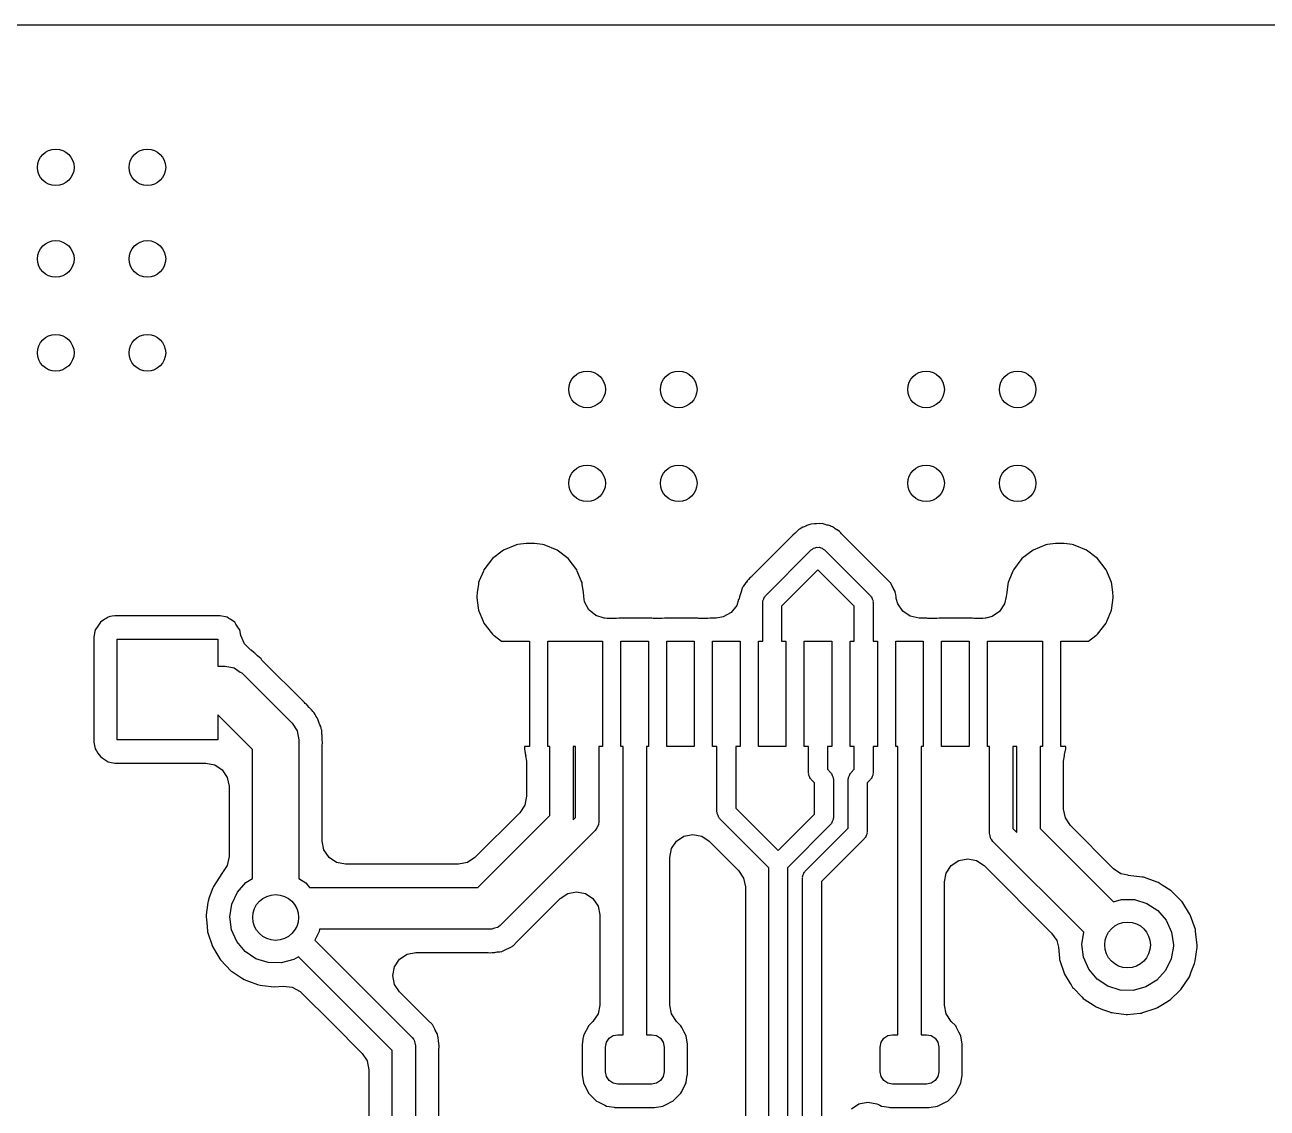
# Model space of a CAD drawing. Extents: x 0.99 to 4.24, y -7.27 to -4.02.
# Drawn here: x 1.668 to 2.202, y -4.61 to -4.144 of the extents above; entities that cross this region are included whole.
import ezdxf

# ---------------------------------------------------------------- set-up
doc = ezdxf.new("R2010")
doc.units = 0
doc.header["$MEASUREMENT"] = 0
doc.layers.add('BLACK', color=7, linetype='CONTINUOUS')

msp = doc.modelspace()

# ---------------------------------------------------------------- linework, layer by layer
at = {"layer": 'BLACK', "linetype": 'CONTINUOUS'}
for p, q in [((1.37992, -4.14388), (2.34501, -4.14388)), ((1.99945, -4.36176), (1.99882, -4.36234)), ((2.0003, -4.36091), (1.99945, -4.36176)), ((2.00046, -4.36078), (2.0003, -4.36091)), ((2.00097, -4.36053), (2.00046, -4.36078)), ((2.0014, -4.36017), (2.00097, -4.36053)), ((2.0022, -4.35986), (2.0014, -4.36017)), ((2.00232, -4.35981), (2.0022, -4.35986)), ((2.0027, -4.35966), (2.00232, -4.35981)), ((2.00342, -4.35935), (2.0027, -4.35966)), ((2.00394, -4.3591), (2.00342, -4.35935)), ((2.00468, -4.35875), (2.00394, -4.3591)), ((2.00394, -4.3591), (2.00394, -4.3591)), ((2.00524, -4.35868), (2.00468, -4.35875)), ((2.00577, -4.35848), (2.00524, -4.35868)), ((2.00717, -4.35842), (2.00577, -4.35848)), ((2.00794, -4.35836), (2.00717, -4.35842)), ((2.00798, -4.35836), (2.00794, -4.35836)), ((2.00933, -4.3582), (2.00798, -4.35836)), ((2.00989, -4.35832), (2.00933, -4.3582)), ((2.01045, -4.35829), (2.00989, -4.35832)), ((2.01179, -4.35869), (2.01045, -4.35829)), ((2.01255, -4.35889), (2.01179, -4.35869)), ((2.01311, -4.35901), (2.01255, -4.35889)), ((2.01391, -4.35918), (2.01311, -4.35901)), ((2.01311, -4.35901), (2.01311, -4.35901)), ((2.0144, -4.35947), (2.01391, -4.35918)), ((2.01494, -4.35964), (2.0144, -4.35947)), ((2.01561, -4.36011), (2.01494, -4.35964)), ((2.01608, -4.36045), (2.01561, -4.36011)), ((2.01673, -4.36088), (2.01608, -4.36045)), ((2.01693, -4.361), (2.01673, -4.36088)), ((2.01793, -4.3616), (2.01693, -4.361)), ((2.01846, -4.36223), (2.01793, -4.3616)), ((1.87908, -4.36735), (1.87353, -4.36965)), ((1.87973, -4.36726), (1.87908, -4.36735)), ((1.88322, -4.3668), (1.87973, -4.36726)), ((1.87973, -4.36726), (1.87973, -4.36726)), ((1.88354, -4.36676), (1.88322, -4.3668)), ((1.88322, -4.3668), (1.88322, -4.3668)), ((1.88653, -4.36676), (1.88354, -4.36676)), ((1.88686, -4.3668), (1.88653, -4.36676)), ((1.89035, -4.36726), (1.88686, -4.3668)), ((1.88686, -4.3668), (1.88686, -4.3668)), ((1.891, -4.36735), (1.89035, -4.36726)), ((1.89035, -4.36726), (1.89035, -4.36726)), ((1.89655, -4.36965), (1.891, -4.36735)), ((1.99749, -4.36372), (1.98032, -4.38089)), ((1.99766, -4.36343), (1.9974, -4.36363)), ((1.9974, -4.36363), (1.99749, -4.36372)), ((1.99781, -4.36318), (1.99766, -4.36343)), ((1.99882, -4.36234), (1.99781, -4.36318)), ((2.01877, -4.36261), (2.01846, -4.36223)), ((2.01846, -4.36223), (2.01846, -4.36223)), ((2.01936, -4.36324), (2.01877, -4.36261)), ((2.03795, -4.38183), (2.01936, -4.36324)), ((2.10664, -4.36735), (2.10109, -4.36965)), ((2.10729, -4.36726), (2.10664, -4.36735)), ((2.11078, -4.3668), (2.10729, -4.36726)), ((2.10729, -4.36726), (2.10729, -4.36726)), ((2.1111, -4.36676), (2.11078, -4.3668)), ((2.11078, -4.3668), (2.11078, -4.3668)), ((2.11409, -4.36676), (2.1111, -4.36676)), ((2.11442, -4.3668), (2.11409, -4.36676)), ((2.11791, -4.36726), (2.11442, -4.3668)), ((2.11442, -4.3668), (2.11442, -4.3668)), ((2.11855, -4.36735), (2.11791, -4.36726)), ((2.11791, -4.36726), (2.11791, -4.36726)), ((2.1241, -4.36965), (2.11855, -4.36735)), ((1.87353, -4.36965), (1.86877, -4.3733)), ((1.90131, -4.3733), (1.89655, -4.36965)), ((1.98611, -4.38927), (2.00579, -4.36958)), ((2.00579, -4.36958), (2.00637, -4.36929)), ((2.00637, -4.36929), (2.00682, -4.36884)), ((2.00682, -4.36884), (2.00745, -4.36874)), ((2.00745, -4.36874), (2.00803, -4.36844)), ((2.00803, -4.36844), (2.00866, -4.36855)), ((2.00866, -4.36855), (2.0093, -4.36844)), ((2.0093, -4.36844), (2.00987, -4.36874)), ((2.00987, -4.36874), (2.0105, -4.36884)), ((2.0105, -4.36884), (2.01096, -4.36929)), ((2.01096, -4.36929), (2.01153, -4.36958)), ((2.01153, -4.36958), (2.03121, -4.38927)), ((2.10109, -4.36965), (2.09633, -4.3733)), ((2.12887, -4.3733), (2.1241, -4.36965)), ((1.86877, -4.3733), (1.86511, -4.37807)), ((1.90497, -4.37807), (1.90131, -4.3733)), ((2.09633, -4.3733), (2.09267, -4.37807)), ((2.13253, -4.37807), (2.12887, -4.3733)), ((1.86313, -4.38285), (1.86281, -4.38362)), ((1.86486, -4.37867), (1.86313, -4.38285)), ((1.86511, -4.37807), (1.86486, -4.37867)), ((1.90522, -4.37867), (1.90497, -4.37807)), ((1.90695, -4.38285), (1.90522, -4.37867)), ((1.90727, -4.38362), (1.90695, -4.38285)), ((1.9782, -4.38301), (1.97791, -4.38342)), ((1.97827, -4.38293), (1.9782, -4.38301)), ((1.97838, -4.38274), (1.97827, -4.38293)), ((1.97843, -4.38278), (1.97838, -4.38274)), ((1.97872, -4.38241), (1.97843, -4.38278)), ((1.97886, -4.38223), (1.97872, -4.38241)), ((1.97937, -4.38158), (1.97886, -4.38223)), ((1.98005, -4.38114), (1.97937, -4.38158)), ((1.98032, -4.38089), (1.98005, -4.38114)), ((2.00866, -4.37818), (1.99303, -4.39381)), ((2.02429, -4.39381), (2.00866, -4.37818)), ((2.03823, -4.3821), (2.03795, -4.38183)), ((2.03962, -4.38339), (2.03823, -4.3821)), ((2.09069, -4.38285), (2.09037, -4.38362)), ((2.09242, -4.37867), (2.09069, -4.38285)), ((2.09267, -4.37807), (2.09242, -4.37867)), ((2.13278, -4.37867), (2.13253, -4.37807)), ((2.13451, -4.38285), (2.13278, -4.37867)), ((2.13483, -4.38362), (2.13451, -4.38285)), ((1.86224, -4.38794), (1.86203, -4.38958)), ((1.86273, -4.38427), (1.86224, -4.38794)), ((1.86281, -4.38362), (1.86273, -4.38427)), ((1.86273, -4.38427), (1.86273, -4.38427)), ((1.90735, -4.38427), (1.90727, -4.38362)), ((1.90784, -4.38794), (1.90735, -4.38427)), ((1.90735, -4.38427), (1.90735, -4.38427)), ((1.90801, -4.38925), (1.90784, -4.38794)), ((1.97551, -4.38801), (1.97492, -4.38968)), ((1.97565, -4.38756), (1.97551, -4.38801)), ((1.97593, -4.38663), (1.97565, -4.38756)), ((1.97616, -4.38586), (1.97593, -4.38663)), ((1.97593, -4.38663), (1.97593, -4.38663)), ((1.97636, -4.38558), (1.97616, -4.38586)), ((1.97647, -4.38526), (1.97636, -4.38558)), ((1.97682, -4.38482), (1.97647, -4.38526)), ((1.97757, -4.38387), (1.97682, -4.38482)), ((1.97682, -4.38482), (1.97682, -4.38482)), ((1.97785, -4.38349), (1.97757, -4.38387)), ((1.97791, -4.38342), (1.97785, -4.38349)), ((2.03976, -4.38364), (2.03962, -4.38339)), ((2.03989, -4.38377), (2.03976, -4.38364)), ((2.04002, -4.38393), (2.03989, -4.38377)), ((2.04062, -4.38518), (2.04002, -4.38393)), ((2.04079, -4.38553), (2.04062, -4.38518)), ((2.041, -4.38595), (2.04079, -4.38553)), ((2.04185, -4.38751), (2.041, -4.38595)), ((2.0419, -4.38785), (2.04185, -4.38751)), ((2.04205, -4.38815), (2.0419, -4.38785)), ((2.04212, -4.38872), (2.04205, -4.38815)), ((2.0898, -4.38794), (2.08959, -4.38958)), ((2.09029, -4.38427), (2.0898, -4.38794)), ((2.09037, -4.38362), (2.09029, -4.38427)), ((2.09029, -4.38427), (2.09029, -4.38427)), ((2.13491, -4.38427), (2.13483, -4.38362)), ((2.13539, -4.38794), (2.13491, -4.38427)), ((2.13491, -4.38427), (2.13491, -4.38427)), ((2.13561, -4.38958), (2.13539, -4.38794)), ((1.86203, -4.38958), (1.86211, -4.39022)), ((1.86211, -4.39022), (1.86266, -4.39441)), ((1.90801, -4.38926), (1.90801, -4.38925)), ((1.90805, -4.38958), (1.90801, -4.38926)), ((1.90806, -4.38958), (1.90805, -4.38958)), ((1.90839, -4.39186), (1.90806, -4.38958)), ((1.91023, -4.39528), (1.90839, -4.39186)), ((1.97383, -4.39348), (1.9714, -4.39651)), ((1.97458, -4.39089), (1.97383, -4.39348)), ((1.97473, -4.39092), (1.97458, -4.39089)), ((1.97483, -4.39049), (1.97473, -4.39092)), ((1.9749, -4.39007), (1.97482, -4.39035)), ((1.97482, -4.39035), (1.97483, -4.39049)), ((1.97492, -4.38968), (1.9749, -4.38989)), ((1.9749, -4.38989), (1.9749, -4.39007)), ((1.98492, -4.39213), (1.98502, -4.39182)), ((1.98492, -4.40887), (1.98492, -4.39213)), ((1.98497, -4.3915), (1.9854, -4.39065)), ((1.98502, -4.39182), (1.98497, -4.3915)), ((1.9854, -4.39065), (1.9857, -4.38975)), ((1.9857, -4.38975), (1.98596, -4.38956)), ((1.98596, -4.38956), (1.98611, -4.38927)), ((1.99303, -4.39381), (1.99303, -4.40887)), ((2.02429, -4.40887), (2.02429, -4.39381)), ((2.03121, -4.38927), (2.03136, -4.38956)), ((2.03136, -4.38956), (2.03163, -4.38975)), ((2.03163, -4.38975), (2.03192, -4.39065)), ((2.03192, -4.39065), (2.03235, -4.3915)), ((2.03235, -4.3915), (2.0323, -4.39182)), ((2.0323, -4.39182), (2.0324, -4.39213)), ((2.0324, -4.39213), (2.0324, -4.40887)), ((2.04226, -4.38992), (2.04212, -4.38872)), ((2.04212, -4.38872), (2.04212, -4.38872)), ((2.04232, -4.39038), (2.04226, -4.38992)), ((2.04235, -4.39052), (2.04232, -4.39038)), ((2.04297, -4.3927), (2.04235, -4.39052)), ((2.04513, -4.39593), (2.04297, -4.3927)), ((2.08891, -4.39278), (2.08675, -4.39601)), ((2.08955, -4.38957), (2.08891, -4.39278)), ((2.08959, -4.38958), (2.08955, -4.38957)), ((2.13497, -4.39441), (2.13553, -4.39022)), ((2.13553, -4.39022), (2.13561, -4.38958)), ((1.70217, -4.39938), (1.70026, -4.40066)), ((1.70276, -4.39899), (1.70217, -4.39938)), ((1.70357, -4.39844), (1.70276, -4.39899)), ((1.70276, -4.39899), (1.70276, -4.39899)), ((1.70453, -4.39825), (1.70357, -4.39844)), ((1.70541, -4.39808), (1.70453, -4.39825)), ((1.70453, -4.39825), (1.70453, -4.39825)), ((1.70649, -4.39786), (1.70541, -4.39808)), ((1.72914, -4.39786), (1.70649, -4.39786)), ((1.75177, -4.39786), (1.72914, -4.39786)), ((1.7547, -4.39844), (1.75177, -4.39786)), ((1.75551, -4.39899), (1.7547, -4.39844)), ((1.75609, -4.39938), (1.75551, -4.39899)), ((1.75551, -4.39899), (1.75551, -4.39899)), ((1.75801, -4.40066), (1.75609, -4.39938)), ((1.86266, -4.39441), (1.86281, -4.39553)), ((1.86281, -4.39553), (1.86306, -4.39614)), ((1.86306, -4.39614), (1.86306, -4.39614)), ((1.86306, -4.39614), (1.8646, -4.39986)), ((1.91323, -4.39775), (1.91023, -4.39528)), ((1.91685, -4.39885), (1.91323, -4.39775)), ((1.91713, -4.39885), (1.91685, -4.39885)), ((1.91814, -4.39905), (1.91713, -4.39885)), ((1.92202, -4.39905), (1.91814, -4.39905)), ((1.92303, -4.39885), (1.92202, -4.39905)), ((1.92992, -4.39885), (1.92303, -4.39885)), ((1.93681, -4.39885), (1.92992, -4.39885)), ((1.93729, -4.39894), (1.93681, -4.39885)), ((1.93782, -4.39905), (1.93729, -4.39894)), ((1.93729, -4.39894), (1.93729, -4.39894)), ((1.94171, -4.39905), (1.93782, -4.39905)), ((1.94271, -4.39885), (1.94171, -4.39905)), ((1.94961, -4.39885), (1.94271, -4.39885)), ((1.9565, -4.39885), (1.94961, -4.39885)), ((1.95698, -4.39894), (1.9565, -4.39885)), ((1.95751, -4.39905), (1.95698, -4.39894)), ((1.95698, -4.39894), (1.95698, -4.39894)), ((1.96139, -4.39905), (1.95751, -4.39905)), ((1.9624, -4.39885), (1.96139, -4.39905)), ((1.96499, -4.39885), (1.9624, -4.39885)), ((1.968, -4.39838), (1.96499, -4.39885)), ((1.9714, -4.39651), (1.968, -4.39838)), ((2.04836, -4.39809), (2.04513, -4.39593)), ((2.05217, -4.39885), (2.04836, -4.39809)), ((2.05492, -4.39885), (2.05217, -4.39885)), ((2.0554, -4.39894), (2.05492, -4.39885)), ((2.05593, -4.39905), (2.0554, -4.39894)), ((2.0554, -4.39894), (2.0554, -4.39894)), ((2.05982, -4.39905), (2.05593, -4.39905)), ((2.06082, -4.39885), (2.05982, -4.39905)), ((2.06772, -4.39885), (2.06082, -4.39885)), ((2.07461, -4.39885), (2.06772, -4.39885)), ((2.07509, -4.39894), (2.07461, -4.39885)), ((2.07562, -4.39905), (2.07509, -4.39894)), ((2.07509, -4.39894), (2.07509, -4.39894)), ((2.0795, -4.39905), (2.07562, -4.39905)), ((2.08051, -4.39885), (2.0795, -4.39905)), ((2.08081, -4.39885), (2.08051, -4.39885)), ((2.08352, -4.39817), (2.08081, -4.39885)), ((2.08675, -4.39601), (2.08352, -4.39817)), ((2.13303, -4.39986), (2.13458, -4.39614)), ((2.13458, -4.39614), (2.13483, -4.39553)), ((2.13458, -4.39614), (2.13458, -4.39614)), ((2.13483, -4.39553), (2.13497, -4.39441)), ((1.69804, -4.40397), (1.69746, -4.4069)), ((1.69859, -4.40316), (1.69804, -4.40397)), ((1.69971, -4.40147), (1.69859, -4.40316)), ((1.69859, -4.40316), (1.69859, -4.40316)), ((1.70026, -4.40066), (1.69971, -4.40147)), ((1.75856, -4.40147), (1.75801, -4.40066)), ((1.75968, -4.40316), (1.75856, -4.40147)), ((1.76023, -4.40397), (1.75968, -4.40316)), ((1.75968, -4.40316), (1.75968, -4.40316)), ((1.7607, -4.40634), (1.76023, -4.40397)), ((1.8646, -4.39986), (1.86511, -4.40108)), ((1.86511, -4.40108), (1.86877, -4.40585)), ((2.12887, -4.40585), (2.13253, -4.40108)), ((2.13253, -4.40108), (2.13303, -4.39986)), ((1.69746, -4.4069), (1.69746, -4.45218)), ((1.70748, -4.45119), (1.70748, -4.40788)), ((1.70748, -4.40788), (1.75079, -4.40788)), ((1.75079, -4.40788), (1.75079, -4.41954)), ((1.76223, -4.41), (1.7607, -4.40634)), ((1.76478, -4.41251), (1.76223, -4.41)), ((1.86877, -4.40585), (1.86929, -4.40625)), ((1.86929, -4.40625), (1.86949, -4.4064)), ((1.86949, -4.4064), (1.8727, -4.40887)), ((1.8727, -4.40887), (1.88465, -4.40887)), ((1.88465, -4.40887), (1.88465, -4.45414)), ((1.89252, -4.45414), (1.89252, -4.40887)), ((1.89252, -4.40887), (1.91614, -4.40887)), ((1.91614, -4.40887), (1.91614, -4.45414)), ((1.92402, -4.45414), (1.92402, -4.40887)), ((1.92402, -4.40887), (1.93583, -4.40887)), ((1.93583, -4.40887), (1.93583, -4.45414)), ((1.9437, -4.45414), (1.9437, -4.40887)), ((1.9437, -4.40887), (1.95551, -4.40887)), ((1.95551, -4.40887), (1.95551, -4.45414)), ((1.96339, -4.45414), (1.96339, -4.40887)), ((1.96339, -4.40887), (1.9752, -4.40887)), ((1.9752, -4.40887), (1.9752, -4.45414)), ((1.98307, -4.45414), (1.98307, -4.40887)), ((1.98307, -4.40887), (1.98492, -4.40887)), ((1.99303, -4.40887), (1.99488, -4.40887)), ((1.99488, -4.40887), (1.99488, -4.45414)), ((2.00276, -4.45414), (2.00276, -4.40887)), ((2.00276, -4.40887), (2.01457, -4.40887)), ((2.01457, -4.40887), (2.01457, -4.45414)), ((2.02244, -4.45414), (2.02244, -4.40887)), ((2.02244, -4.40887), (2.02429, -4.40887)), ((2.0324, -4.40887), (2.03425, -4.40887)), ((2.03425, -4.40887), (2.03425, -4.45414)), ((2.04213, -4.45414), (2.04213, -4.40887)), ((2.04213, -4.40887), (2.05394, -4.40887)), ((2.05394, -4.40887), (2.05394, -4.45414)), ((2.06181, -4.45414), (2.06181, -4.40887)), ((2.06181, -4.40887), (2.07362, -4.40887)), ((2.07362, -4.40887), (2.07362, -4.45414)), ((2.0815, -4.45414), (2.0815, -4.40887)), ((2.0815, -4.40887), (2.10512, -4.40887)), ((2.10512, -4.40887), (2.10512, -4.45414)), ((2.11299, -4.45414), (2.11299, -4.40887)), ((2.11299, -4.40887), (2.12494, -4.40887)), ((2.12494, -4.40887), (2.12815, -4.4064)), ((2.12815, -4.4064), (2.12835, -4.40625)), ((2.12835, -4.40625), (2.12887, -4.40585)), ((1.76504, -4.41263), (1.76478, -4.41251)), ((1.76629, -4.41373), (1.76504, -4.41263)), ((1.76665, -4.41403), (1.76629, -4.41373)), ((1.76679, -4.41415), (1.76665, -4.41403)), ((1.76708, -4.41436), (1.76679, -4.41415)), ((1.76742, -4.41471), (1.76708, -4.41436)), ((1.76787, -4.41513), (1.76742, -4.41471)), ((1.76934, -4.41643), (1.76787, -4.41513)), ((1.75079, -4.41954), (1.75394, -4.41954)), ((1.75394, -4.41954), (1.75776, -4.4203)), ((1.75776, -4.4203), (1.7604, -4.42206)), ((1.76965, -4.41692), (1.76934, -4.41643)), ((1.76987, -4.41716), (1.76965, -4.41692)), ((1.78793, -4.43522), (1.76987, -4.41716)), ((1.7604, -4.42206), (1.76101, -4.42247)), ((1.76101, -4.42247), (1.78266, -4.44412)), ((1.78832, -4.43558), (1.78793, -4.43522)), ((1.78889, -4.43595), (1.78832, -4.43558)), ((1.78935, -4.43649), (1.78889, -4.43595)), ((1.79005, -4.43729), (1.78935, -4.43649)), ((1.76559, -4.45533), (1.75079, -4.44053)), ((1.75079, -4.44053), (1.75079, -4.45119)), ((1.79055, -4.43784), (1.79005, -4.43729)), ((1.79085, -4.43814), (1.79055, -4.43784)), ((1.79108, -4.43845), (1.79085, -4.43814)), ((1.79111, -4.43849), (1.79108, -4.43845)), ((1.79154, -4.43903), (1.79111, -4.43849)), ((1.79209, -4.43966), (1.79154, -4.43903)), ((1.79263, -4.44029), (1.79209, -4.43966)), ((1.79292, -4.44094), (1.79263, -4.44029)), ((1.79294, -4.44097), (1.79292, -4.44094)), ((1.79298, -4.44103), (1.79294, -4.44097)), ((1.79301, -4.44109), (1.79298, -4.44103)), ((1.79303, -4.44112), (1.79301, -4.44109)), ((1.79345, -4.44169), (1.79303, -4.44112)), ((1.79369, -4.44236), (1.79345, -4.44169)), ((1.78266, -4.44412), (1.78483, -4.44736)), ((1.78483, -4.44736), (1.78559, -4.45119)), ((1.79401, -4.44326), (1.79369, -4.44236)), ((1.79431, -4.444), (1.79401, -4.44326)), ((1.79465, -4.44473), (1.79431, -4.444)), ((1.795, -4.44551), (1.79465, -4.44473)), ((1.7951, -4.44622), (1.795, -4.44551)), ((1.79511, -4.44625), (1.7951, -4.44622)), ((1.79514, -4.44632), (1.79511, -4.44625)), ((1.79515, -4.44638), (1.79514, -4.44632)), ((1.79515, -4.44642), (1.79515, -4.44638)), ((1.7954, -4.44709), (1.79515, -4.44642)), ((1.79544, -4.4478), (1.7954, -4.44709)), ((1.69746, -4.45218), (1.69804, -4.4551)), ((1.75079, -4.45119), (1.70748, -4.45119)), ((1.78559, -4.45119), (1.78559, -4.51082)), ((1.7955, -4.44875), (1.79544, -4.4478)), ((1.79555, -4.44922), (1.7955, -4.44875)), ((1.79556, -4.4494), (1.79555, -4.44922)), ((1.79561, -4.44975), (1.79556, -4.4494)), ((1.79561, -4.45024), (1.79561, -4.44975)), ((1.79563, -4.45085), (1.79561, -4.45024)), ((1.79575, -4.45281), (1.79563, -4.45085)), ((1.69804, -4.4551), (1.69859, -4.45592)), ((1.69859, -4.45592), (1.69859, -4.45592)), ((1.69859, -4.45592), (1.69924, -4.4569)), ((1.69924, -4.4569), (1.70026, -4.45841)), ((1.76559, -4.51083), (1.76559, -4.45533)), ((1.79561, -4.45371), (1.79562, -4.45338)), ((1.79561, -4.4947), (1.79561, -4.45371)), ((1.79562, -4.45338), (1.79575, -4.45281)), ((1.88465, -4.45414), (1.8825, -4.45414)), ((1.8825, -4.45414), (1.8825, -4.45513)), ((1.8825, -4.45513), (1.88289, -4.45709)), ((1.88289, -4.45709), (1.88308, -4.45805)), ((1.88308, -4.45805), (1.88296, -4.45808)), ((1.88296, -4.45808), (1.88341, -4.46032)), ((1.89343, -4.45414), (1.89252, -4.45414)), ((1.89343, -4.48376), (1.89343, -4.45414)), ((1.90445, -4.45414), (1.90343, -4.45414)), ((1.90343, -4.45414), (1.90343, -4.48558)), ((1.90445, -4.48455), (1.90445, -4.45414)), ((1.91614, -4.45414), (1.91445, -4.45414)), ((1.91445, -4.45414), (1.91445, -4.48662)), ((1.92492, -4.45414), (1.92402, -4.45414)), ((1.92492, -4.57796), (1.92492, -4.45414)), ((1.93583, -4.45414), (1.93492, -4.45414)), ((1.93492, -4.45414), (1.93492, -4.57796)), ((1.95551, -4.45414), (1.9437, -4.45414)), ((1.96524, -4.45414), (1.96339, -4.45414)), ((1.96524, -4.48221), (1.96524, -4.45414)), ((1.9752, -4.45414), (1.97335, -4.45414)), ((1.97335, -4.45414), (1.97335, -4.48053)), ((1.99488, -4.45414), (1.98307, -4.45414)), ((2.00461, -4.45414), (2.00276, -4.45414)), ((2.00461, -4.46546), (2.00461, -4.45414)), ((2.01457, -4.45414), (2.01272, -4.45414)), ((2.01272, -4.45414), (2.01272, -4.46378)), ((2.02429, -4.45414), (2.02244, -4.45414)), ((2.02429, -4.46378), (2.02429, -4.45414)), ((2.03425, -4.45414), (2.0324, -4.45414)), ((2.0324, -4.45414), (2.0324, -4.46546)), ((2.04303, -4.45414), (2.04213, -4.45414)), ((2.04303, -4.57796), (2.04303, -4.45414)), ((2.05394, -4.45414), (2.05303, -4.45414)), ((2.05303, -4.45414), (2.05303, -4.57796)), ((2.07362, -4.45414), (2.06181, -4.45414)), ((2.0824, -4.45414), (2.0815, -4.45414)), ((2.0824, -4.49135), (2.0824, -4.45414)), ((2.09421, -4.45414), (2.0924, -4.45414)), ((2.0924, -4.45414), (2.0924, -4.48928)), ((2.09421, -4.49109), (2.09421, -4.45414)), ((2.10512, -4.45414), (2.10421, -4.45414)), ((2.10421, -4.45414), (2.10421, -4.48928)), ((2.11514, -4.45414), (2.11299, -4.45414)), ((2.11423, -4.46032), (2.11468, -4.45808)), ((2.11456, -4.45805), (2.11467, -4.45749)), ((2.11468, -4.45808), (2.11456, -4.45805)), ((2.11467, -4.45749), (2.11514, -4.45513)), ((2.11514, -4.45513), (2.11514, -4.45414)), ((1.70026, -4.45841), (1.70107, -4.45896)), ((1.70107, -4.45896), (1.70276, -4.46008)), ((1.70276, -4.46008), (1.70276, -4.46008)), ((1.70276, -4.46008), (1.70357, -4.46063)), ((1.70357, -4.46063), (1.70649, -4.46121)), ((1.70649, -4.46121), (1.70982, -4.46121)), ((1.70982, -4.46121), (1.74561, -4.46121)), ((1.74561, -4.46121), (1.74942, -4.46197)), ((1.74942, -4.46197), (1.75265, -4.46413)), ((1.88341, -4.46032), (1.88341, -4.47549)), ((2.11423, -4.481), (2.11423, -4.46032)), ((1.75265, -4.46413), (1.75481, -4.46736)), ((1.75481, -4.46736), (1.75557, -4.47117)), ((2.00471, -4.46577), (2.00461, -4.46546)), ((2.00466, -4.4661), (2.00471, -4.46577)), ((2.00509, -4.46694), (2.00466, -4.4661)), ((2.00538, -4.46785), (2.00509, -4.46694)), ((2.00565, -4.46804), (2.00538, -4.46785)), ((2.00579, -4.46833), (2.00565, -4.46804)), ((2.0072, -4.46974), (2.00579, -4.46833)), ((2.01272, -4.46378), (2.01413, -4.46519)), ((2.01413, -4.46519), (2.01428, -4.46548)), ((2.01428, -4.46548), (2.01454, -4.46568)), ((2.01454, -4.46568), (2.01483, -4.46658)), ((2.01483, -4.46658), (2.01527, -4.46743)), ((2.01527, -4.46743), (2.01521, -4.46775)), ((2.01521, -4.46775), (2.01531, -4.46806)), ((2.01531, -4.46806), (2.01531, -4.4848)), ((2.02169, -4.46806), (2.02179, -4.46775)), ((2.02169, -4.48913), (2.02169, -4.46806)), ((2.02174, -4.46743), (2.02217, -4.46658)), ((2.02179, -4.46775), (2.02174, -4.46743)), ((2.02217, -4.46658), (2.02247, -4.46568)), ((2.02247, -4.46568), (2.02273, -4.46548)), ((2.02273, -4.46548), (2.02288, -4.46519)), ((2.02288, -4.46519), (2.02429, -4.46378)), ((2.03121, -4.46833), (2.0298, -4.46974)), ((2.03136, -4.46804), (2.03121, -4.46833)), ((2.03163, -4.46785), (2.03136, -4.46804)), ((2.03192, -4.46694), (2.03163, -4.46785)), ((2.03235, -4.4661), (2.03192, -4.46694)), ((2.0324, -4.46546), (2.0323, -4.46577)), ((2.0323, -4.46577), (2.03235, -4.4661)), ((1.75557, -4.47117), (1.75557, -4.5014)), ((2.0072, -4.48312), (2.0072, -4.46974)), ((2.0298, -4.46974), (2.0298, -4.4908)), ((1.88265, -4.4793), (1.88049, -4.48253)), ((1.88341, -4.47549), (1.88265, -4.4793)), ((1.88049, -4.48253), (1.86127, -4.50175)), ((1.8625, -4.51469), (1.89343, -4.48376)), ((1.90343, -4.48558), (1.90445, -4.48455)), ((1.96534, -4.48252), (1.96524, -4.48221)), ((1.96529, -4.48284), (1.96534, -4.48252)), ((1.96572, -4.48369), (1.96529, -4.48284)), ((1.96601, -4.48459), (1.96572, -4.48369)), ((1.96628, -4.48478), (1.96601, -4.48459)), ((1.96642, -4.48507), (1.96628, -4.48478)), ((1.97335, -4.48053), (1.99157, -4.49875)), ((1.99157, -4.49875), (2.0072, -4.48312)), ((2.01531, -4.4848), (2.01521, -4.48511)), ((2.11499, -4.48481), (2.11423, -4.481)), ((2.11715, -4.48804), (2.11499, -4.48481)), ((1.91357, -4.48908), (1.91298, -4.49016)), ((1.91424, -4.48804), (1.91357, -4.48908)), ((1.91428, -4.48779), (1.91424, -4.48804)), ((1.91433, -4.48769), (1.91428, -4.48779)), ((1.91445, -4.48662), (1.91432, -4.4875)), ((1.91432, -4.4875), (1.91433, -4.48769)), ((1.98752, -4.50617), (1.96642, -4.48507)), ((2.01413, -4.48767), (1.99563, -4.50617)), ((2.0032, -4.50762), (2.02169, -4.48913)), ((2.01428, -4.48738), (2.01413, -4.48767)), ((2.01454, -4.48719), (2.01428, -4.48738)), ((2.01483, -4.48628), (2.01454, -4.48719)), ((2.01527, -4.48544), (2.01483, -4.48628)), ((2.01521, -4.48511), (2.01527, -4.48544)), ((2.0924, -4.48928), (2.09421, -4.49109)), ((2.10421, -4.48928), (2.13575, -4.52081)), ((2.13573, -4.50663), (2.11715, -4.48804)), ((1.79637, -4.49852), (1.79561, -4.4947)), ((1.91298, -4.49016), (1.87205, -4.53109)), ((1.9457, -4.49799), (1.94786, -4.49476)), ((1.94786, -4.49476), (1.95109, -4.4926)), ((1.95109, -4.4926), (1.9549, -4.49185)), ((1.9549, -4.49185), (1.95871, -4.4926)), ((1.95871, -4.4926), (1.96194, -4.49476)), ((1.96194, -4.49476), (1.97458, -4.5074)), ((2.02862, -4.49367), (2.01012, -4.51217)), ((2.02876, -4.49338), (2.02862, -4.49367)), ((2.02903, -4.49319), (2.02876, -4.49338)), ((2.02932, -4.49229), (2.02903, -4.49319)), ((2.02975, -4.49144), (2.02932, -4.49229)), ((2.0298, -4.4908), (2.0297, -4.49112)), ((2.0297, -4.49112), (2.02975, -4.49144)), ((2.08275, -4.49253), (2.0824, -4.49135)), ((2.08301, -4.49373), (2.08275, -4.49253)), ((2.08316, -4.49394), (2.08301, -4.49373)), ((2.08319, -4.49405), (2.08316, -4.49394)), ((2.08333, -4.49417), (2.08319, -4.49405)), ((2.08387, -4.49488), (2.08333, -4.49417)), ((2.12287, -4.53388), (2.08387, -4.49488)), ((1.79853, -4.50175), (1.79637, -4.49852)), ((1.94494, -4.50181), (1.9457, -4.49799)), ((1.75481, -4.50521), (1.75308, -4.50777)), ((1.75557, -4.5014), (1.75481, -4.50521)), ((1.80176, -4.50391), (1.79853, -4.50175)), ((1.80557, -4.50467), (1.80176, -4.50391)), ((1.85423, -4.50467), (1.80557, -4.50467)), ((1.85804, -4.50391), (1.85423, -4.50467)), ((1.86127, -4.50175), (1.85804, -4.50391)), ((1.94494, -4.5652), (1.94494, -4.50181)), ((2.06381, -4.50847), (2.06597, -4.50524)), ((2.06597, -4.50524), (2.0692, -4.50308)), ((2.0692, -4.50308), (2.07301, -4.50232)), ((2.07301, -4.50232), (2.07682, -4.50308)), ((2.07682, -4.50308), (2.08006, -4.50524)), ((2.08006, -4.50524), (2.10911, -4.5343)), ((1.75243, -4.50867), (1.74882, -4.51427)), ((1.75282, -4.50828), (1.75243, -4.50867)), ((1.75318, -4.50784), (1.75282, -4.50828)), ((1.75308, -4.50777), (1.75318, -4.50784)), ((1.76283, -4.51257), (1.76559, -4.51083)), ((1.78559, -4.51082), (1.78853, -4.51273)), ((1.97458, -4.5074), (1.97674, -4.51063)), ((1.97674, -4.51063), (1.9775, -4.51444)), ((1.98752, -4.63884), (1.98752, -4.50617)), ((1.99563, -4.50617), (1.99563, -4.64052)), ((2.00201, -4.51049), (2.00211, -4.51018)), ((2.00201, -4.64052), (2.00201, -4.51049)), ((2.00206, -4.50986), (2.00249, -4.50901)), ((2.00211, -4.51018), (2.00206, -4.50986)), ((2.00249, -4.50901), (2.00278, -4.50811)), ((2.00278, -4.50811), (2.00305, -4.50791)), ((2.00305, -4.50791), (2.0032, -4.50762)), ((2.06305, -4.51229), (2.06381, -4.50847)), ((2.1389, -4.50876), (2.13573, -4.50663)), ((2.14195, -4.50939), (2.1389, -4.50876)), ((2.14194, -4.50948), (2.14195, -4.50939)), ((2.14801, -4.5102), (2.14194, -4.50948)), ((2.14856, -4.51027), (2.14801, -4.5102)), ((2.14801, -4.5102), (2.14801, -4.5102)), ((2.14908, -4.51045), (2.14856, -4.51027)), ((2.14966, -4.51066), (2.14908, -4.51045)), ((2.14908, -4.51045), (2.14908, -4.51045)), ((2.15484, -4.5125), (2.14966, -4.51066)), ((1.74862, -4.51479), (1.74709, -4.519)), ((1.74882, -4.51427), (1.74862, -4.51479)), ((1.74862, -4.51479), (1.74862, -4.51479)), ((1.75677, -4.5218), (1.75914, -4.51675)), ((1.75914, -4.51675), (1.76283, -4.51257)), ((1.78853, -4.51273), (1.79022, -4.51469)), ((1.79022, -4.51469), (1.8625, -4.51469)), ((1.90113, -4.51726), (1.90494, -4.5165)), ((1.90494, -4.5165), (1.90875, -4.51726)), ((1.9775, -4.51444), (1.9775, -4.63056)), ((2.01012, -4.51217), (2.01012, -4.63884)), ((2.06305, -4.5652), (2.06305, -4.51229)), ((2.15531, -4.5128), (2.15484, -4.5125)), ((2.15665, -4.51365), (2.15531, -4.5128)), ((2.15531, -4.5128), (2.15531, -4.5128)), ((2.16046, -4.51607), (2.15665, -4.51365)), ((2.16516, -4.5208), (2.16046, -4.51607)), ((1.74647, -4.52108), (1.74578, -4.52648)), ((1.74654, -4.52053), (1.74647, -4.52108)), ((1.74709, -4.519), (1.74654, -4.52053)), ((1.75591, -4.52732), (1.75677, -4.5218)), ((1.8795, -4.53781), (1.8979, -4.51942)), ((1.8979, -4.51942), (1.90113, -4.51726)), ((1.90875, -4.51726), (1.91198, -4.51942)), ((1.91198, -4.51942), (1.91414, -4.52265)), ((2.13575, -4.52081), (2.13906, -4.51987)), ((2.13906, -4.51987), (2.14464, -4.5199)), ((2.14464, -4.5199), (2.14999, -4.5215)), ((2.14999, -4.5215), (2.15467, -4.52454)), ((2.16545, -4.52127), (2.16516, -4.5208)), ((2.16837, -4.52594), (2.16545, -4.52127)), ((1.74578, -4.52648), (1.7457, -4.52714)), ((1.7457, -4.52714), (1.74584, -4.5286)), ((1.75663, -4.53285), (1.75591, -4.52732)), ((1.91414, -4.52265), (1.9149, -4.52646)), ((1.9149, -4.52646), (1.9149, -4.5652)), ((2.15467, -4.52454), (2.15832, -4.52876)), ((2.16869, -4.52645), (2.16837, -4.52594)), ((2.17088, -4.53275), (2.16869, -4.52645)), ((1.74584, -4.5286), (1.74611, -4.5313)), ((1.74611, -4.5313), (1.74635, -4.53377)), ((1.75888, -4.53796), (1.75663, -4.53285)), ((1.79451, -4.53256), (1.79434, -4.53354)), ((1.86851, -4.53256), (1.79451, -4.53256)), ((1.86969, -4.53221), (1.86851, -4.53256)), ((1.8709, -4.53195), (1.86969, -4.53221)), ((1.87111, -4.5318), (1.8709, -4.53195)), ((1.87121, -4.53177), (1.87111, -4.5318)), ((1.87133, -4.53163), (1.87121, -4.53177)), ((1.87205, -4.53109), (1.87133, -4.53163)), ((2.15832, -4.52876), (2.16063, -4.53385)), ((2.17094, -4.5333), (2.17088, -4.53275)), ((1.74635, -4.53377), (1.74845, -4.5401)), ((1.76247, -4.54223), (1.75888, -4.53796)), ((1.79434, -4.53354), (1.79248, -4.53738)), ((1.79248, -4.53738), (1.83424, -4.57914)), ((1.87785, -4.53959), (1.87923, -4.5381)), ((1.87923, -4.5381), (1.8795, -4.53781)), ((2.10911, -4.5343), (2.11127, -4.53753)), ((2.11127, -4.53753), (2.11198, -4.54037)), ((2.12205, -4.53913), (2.12287, -4.53388)), ((2.16063, -4.53385), (2.16142, -4.53937)), ((2.17112, -4.5349), (2.17094, -4.5333)), ((2.17094, -4.5333), (2.17094, -4.5333)), ((2.17162, -4.53937), (2.17112, -4.5349)), ((1.74845, -4.5401), (1.75077, -4.54392)), ((1.76712, -4.54533), (1.76247, -4.54223)), ((1.82886, -4.5455), (1.83209, -4.54334)), ((1.83209, -4.54334), (1.8359, -4.54258)), ((1.8359, -4.54258), (1.86639, -4.54258)), ((1.86639, -4.54258), (1.86685, -4.54259)), ((1.86685, -4.54259), (1.86699, -4.5426)), ((1.86699, -4.5426), (1.8678, -4.54277)), ((1.8678, -4.54277), (1.86861, -4.54267)), ((1.86861, -4.54267), (1.86937, -4.54258)), ((1.86861, -4.54267), (1.86861, -4.54267)), ((1.86937, -4.54258), (1.86941, -4.54258)), ((1.86941, -4.54258), (1.86976, -4.54258)), ((1.86976, -4.54258), (1.87017, -4.54251)), ((1.87017, -4.54251), (1.8704, -4.54247)), ((1.87017, -4.54251), (1.87017, -4.54251)), ((1.8704, -4.54247), (1.87086, -4.54241)), ((1.87086, -4.54241), (1.87194, -4.54228)), ((1.87194, -4.54228), (1.87198, -4.54227)), ((1.87194, -4.54228), (1.87194, -4.54228)), ((1.87194, -4.54228), (1.87194, -4.54228)), ((1.87194, -4.54228), (1.87194, -4.54228)), ((1.87198, -4.54227), (1.87276, -4.54218)), ((1.87276, -4.54218), (1.87309, -4.54202)), ((1.87309, -4.54202), (1.87345, -4.54197)), ((1.87345, -4.54197), (1.87513, -4.54106)), ((1.87513, -4.54106), (1.87555, -4.54084)), ((1.87555, -4.54084), (1.8767, -4.54029)), ((1.8767, -4.54029), (1.87727, -4.54002)), ((1.87727, -4.54002), (1.87744, -4.53988)), ((1.87744, -4.53988), (1.87758, -4.53974)), ((1.87758, -4.53974), (1.87785, -4.53959)), ((2.11198, -4.54037), (2.11244, -4.54503)), ((2.12277, -4.54466), (2.12205, -4.53913)), ((2.16141, -4.53985), (2.16049, -4.54535)), ((2.16142, -4.53937), (2.16141, -4.53985)), ((2.17077, -4.54619), (2.17157, -4.54051)), ((2.17157, -4.54051), (2.17161, -4.5402)), ((2.17157, -4.54051), (2.17157, -4.54051)), ((2.17161, -4.5402), (2.17162, -4.53937)), ((1.75077, -4.54392), (1.7516, -4.54529)), ((1.7516, -4.54529), (1.75191, -4.5458)), ((1.75191, -4.5458), (1.75654, -4.55059)), ((1.77244, -4.54699), (1.76712, -4.54533)), ((1.77802, -4.54709), (1.77244, -4.54699)), ((1.78341, -4.54563), (1.77802, -4.54709)), ((1.78538, -4.54442), (1.78341, -4.54563)), ((1.82571, -4.58475), (1.78538, -4.54442)), ((1.82594, -4.55254), (1.8267, -4.54873)), ((1.8267, -4.54873), (1.82886, -4.5455)), ((2.11244, -4.54503), (2.11244, -4.54503)), ((2.11244, -4.54503), (2.11249, -4.54559)), ((2.11249, -4.54559), (2.1146, -4.55191)), ((2.12502, -4.54977), (2.12277, -4.54466)), ((2.16049, -4.54535), (2.15805, -4.55038)), ((2.16913, -4.5509), (2.17049, -4.54732)), ((2.17049, -4.54732), (2.17069, -4.5468)), ((2.17049, -4.54732), (2.17049, -4.54732)), ((2.17069, -4.5468), (2.17077, -4.54619)), ((1.75654, -4.55059), (1.757, -4.5509)), ((1.757, -4.5509), (1.757, -4.5509)), ((1.757, -4.5509), (1.76098, -4.5535)), ((1.76098, -4.5535), (1.76211, -4.55424)), ((1.8267, -4.55635), (1.82594, -4.55254)), ((2.1146, -4.55191), (2.117, -4.55589)), ((2.12861, -4.55404), (2.12502, -4.54977)), ((2.13326, -4.55714), (2.12861, -4.55404)), ((2.15805, -4.55038), (2.15431, -4.55452)), ((2.16463, -4.55858), (2.16832, -4.55303)), ((2.16832, -4.55303), (2.16913, -4.5509)), ((1.76211, -4.55424), (1.76397, -4.55493)), ((1.76397, -4.55493), (1.76784, -4.55637)), ((1.76784, -4.55637), (1.76784, -4.55637)), ((1.76784, -4.55637), (1.76836, -4.55656)), ((1.76836, -4.55656), (1.76891, -4.55664)), ((1.76891, -4.55664), (1.76891, -4.55664)), ((1.76891, -4.55664), (1.76996, -4.55678)), ((1.76996, -4.55678), (1.77496, -4.55745)), ((1.77496, -4.55745), (1.77882, -4.55709)), ((1.77882, -4.55709), (1.78268, -4.5575)), ((1.78268, -4.5575), (1.78609, -4.55936)), ((1.78609, -4.55936), (1.78676, -4.55997)), ((1.82886, -4.55958), (1.8267, -4.55635)), ((2.117, -4.55589), (2.11742, -4.55656)), ((2.11742, -4.55656), (2.11805, -4.55761)), ((2.11805, -4.55761), (2.11844, -4.55801)), ((2.11844, -4.55801), (2.12201, -4.56171)), ((2.13858, -4.5588), (2.13326, -4.55714)), ((2.14417, -4.5589), (2.13858, -4.5588)), ((2.14955, -4.55744), (2.14417, -4.5589)), ((2.15431, -4.55452), (2.14955, -4.55744)), ((2.16025, -4.56276), (2.16423, -4.55897)), ((2.16423, -4.55897), (2.16463, -4.55858)), ((1.78676, -4.55997), (1.79986, -4.57307)), ((1.84096, -4.57169), (1.82886, -4.55958)), ((2.12201, -4.56171), (2.12268, -4.5624)), ((2.12268, -4.5624), (2.12314, -4.56271)), ((2.12314, -4.56271), (2.12314, -4.56271)), ((2.12314, -4.56271), (2.12734, -4.56545)), ((2.15456, -4.56631), (2.15816, -4.56416)), ((2.15816, -4.56416), (2.15981, -4.56318)), ((2.15981, -4.56318), (2.16025, -4.56276)), ((1.91414, -4.56901), (1.91198, -4.57224)), ((1.9149, -4.5652), (1.91414, -4.56901)), ((1.9457, -4.56901), (1.94494, -4.5652)), ((1.94786, -4.57224), (1.9457, -4.56901)), ((2.06381, -4.56901), (2.06305, -4.5652)), ((2.06597, -4.57224), (2.06381, -4.56901)), ((2.12734, -4.56545), (2.12825, -4.56605)), ((2.12825, -4.56605), (2.13099, -4.56707)), ((2.13099, -4.56707), (2.13398, -4.56818)), ((2.13398, -4.56818), (2.13398, -4.56818)), ((2.13398, -4.56818), (2.1345, -4.56837)), ((2.1345, -4.56837), (2.13505, -4.56845)), ((2.13505, -4.56845), (2.13505, -4.56845)), ((2.13505, -4.56845), (2.13579, -4.56855)), ((2.13579, -4.56855), (2.14111, -4.56926)), ((2.14111, -4.56926), (2.14166, -4.56921)), ((2.14166, -4.56921), (2.14719, -4.5687)), ((2.14166, -4.56921), (2.14166, -4.56921)), ((2.14719, -4.5687), (2.14774, -4.56865)), ((2.14719, -4.5687), (2.14719, -4.5687)), ((2.14774, -4.56865), (2.14827, -4.56848)), ((2.14827, -4.56848), (2.15355, -4.56676)), ((2.14827, -4.56848), (2.14827, -4.56848)), ((2.15355, -4.56676), (2.15408, -4.56659)), ((2.15355, -4.56676), (2.15355, -4.56676)), ((2.15408, -4.56659), (2.15456, -4.56631)), ((2.15456, -4.56631), (2.15456, -4.56631)), ((1.79986, -4.57307), (1.81277, -4.58598)), ((1.84125, -4.57196), (1.84096, -4.57169)), ((1.84274, -4.57334), (1.84125, -4.57196)), ((1.84289, -4.57361), (1.84274, -4.57334)), ((1.84302, -4.57375), (1.84289, -4.57361)), ((1.84317, -4.57392), (1.84302, -4.57375)), ((1.84344, -4.57449), (1.84317, -4.57392)), ((1.84399, -4.57564), (1.84344, -4.57449)), ((1.90972, -4.57485), (1.90825, -4.57774)), ((1.91008, -4.57415), (1.90972, -4.57485)), ((1.90972, -4.57485), (1.90972, -4.57485)), ((1.91198, -4.57224), (1.91008, -4.57415)), ((1.94977, -4.57415), (1.94786, -4.57224)), ((1.95012, -4.57485), (1.94977, -4.57415)), ((1.95116, -4.57688), (1.95012, -4.57485)), ((1.95012, -4.57485), (1.95012, -4.57485)), ((2.06788, -4.57415), (2.06597, -4.57224)), ((2.06823, -4.57485), (2.06788, -4.57415)), ((2.06927, -4.57688), (2.06823, -4.57485)), ((2.06823, -4.57485), (2.06823, -4.57485)), ((1.83424, -4.57914), (1.83478, -4.57986)), ((1.83478, -4.57986), (1.83492, -4.57998)), ((1.83492, -4.57998), (1.83495, -4.58008)), ((1.83495, -4.58008), (1.8351, -4.58029)), ((1.8351, -4.58029), (1.83536, -4.5815)), ((1.84421, -4.57606), (1.84399, -4.57564)), ((1.84512, -4.57774), (1.84421, -4.57606)), ((1.84517, -4.5781), (1.84512, -4.57774)), ((1.84533, -4.57843), (1.84517, -4.5781)), ((1.84545, -4.57947), (1.84533, -4.57843)), ((1.84556, -4.58033), (1.84545, -4.57947)), ((1.84562, -4.58079), (1.84556, -4.58033)), ((1.84566, -4.58102), (1.84562, -4.58079)), ((1.90768, -4.5797), (1.90742, -4.58134)), ((1.90787, -4.57848), (1.90768, -4.5797)), ((1.90825, -4.57774), (1.90787, -4.57848)), ((1.91773, -4.58124), (1.91888, -4.57952)), ((1.91888, -4.57952), (1.9206, -4.57837)), ((1.9206, -4.57837), (1.92264, -4.57796)), ((1.92264, -4.57796), (1.92492, -4.57796)), ((1.93492, -4.57796), (1.9372, -4.57796)), ((1.9372, -4.57796), (1.93924, -4.57837)), ((1.93924, -4.57837), (1.94096, -4.57952)), ((1.94096, -4.57952), (1.94212, -4.58124)), ((1.95197, -4.57848), (1.95116, -4.57688)), ((1.95254, -4.58207), (1.95197, -4.57848)), ((2.03584, -4.58124), (2.03699, -4.57952)), ((2.03699, -4.57952), (2.03871, -4.57837)), ((2.03871, -4.57837), (2.04075, -4.57796)), ((2.04075, -4.57796), (2.04303, -4.57796)), ((2.05303, -4.57796), (2.05531, -4.57796)), ((2.05531, -4.57796), (2.05735, -4.57837)), ((2.05735, -4.57837), (2.05907, -4.57952)), ((2.05907, -4.57952), (2.06023, -4.58124)), ((2.07008, -4.57848), (2.06927, -4.57688)), ((2.07065, -4.58207), (2.07008, -4.57848)), ((1.81277, -4.58598), (1.81493, -4.58921)), ((1.82571, -4.68504), (1.82571, -4.58475)), ((1.83536, -4.5815), (1.83571, -4.58268)), ((1.83571, -4.58268), (1.83571, -4.68297)), ((1.84573, -4.58143), (1.84566, -4.58102)), ((1.84573, -4.58178), (1.84573, -4.58143)), ((1.84573, -4.58182), (1.84573, -4.58178)), ((1.84582, -4.58258), (1.84573, -4.58182)), ((1.84573, -4.5848), (1.84574, -4.58434)), ((1.84573, -4.67469), (1.84573, -4.5848)), ((1.84574, -4.58434), (1.84575, -4.5842)), ((1.84575, -4.5842), (1.84592, -4.58339)), ((1.84592, -4.58339), (1.84582, -4.58258)), ((1.84582, -4.58258), (1.84582, -4.58258)), ((1.90742, -4.58134), (1.9073, -4.58207)), ((1.9073, -4.58207), (1.9073, -4.59511)), ((1.91732, -4.58328), (1.91773, -4.58124)), ((1.91732, -4.59391), (1.91732, -4.58328)), ((1.94212, -4.58124), (1.94252, -4.58328)), ((1.94252, -4.58328), (1.94252, -4.59391)), ((1.95254, -4.59511), (1.95254, -4.58207)), ((2.03543, -4.58328), (2.03584, -4.58124)), ((2.03543, -4.59391), (2.03543, -4.58328)), ((2.06023, -4.58124), (2.06063, -4.58328)), ((2.06063, -4.58328), (2.06063, -4.59391)), ((2.07065, -4.59511), (2.07065, -4.58207)), ((1.81493, -4.58921), (1.81569, -4.59302)), ((1.81569, -4.59302), (1.81569, -4.68291)), ((1.9073, -4.59511), (1.90787, -4.5987)), ((1.91773, -4.59594), (1.91732, -4.59391)), ((1.91888, -4.59766), (1.91773, -4.59594)), ((1.94212, -4.59594), (1.94096, -4.59766)), ((1.94252, -4.59391), (1.94212, -4.59594)), ((1.95222, -4.5971), (1.95248, -4.5955)), ((1.95248, -4.5955), (1.95254, -4.59511)), ((1.95248, -4.5955), (1.95248, -4.5955)), ((2.03584, -4.59594), (2.03543, -4.59391)), ((2.03699, -4.59766), (2.03584, -4.59594)), ((2.06023, -4.59594), (2.05907, -4.59766)), ((2.06063, -4.59391), (2.06023, -4.59594)), ((2.07033, -4.5971), (2.07059, -4.5955)), ((2.07059, -4.5955), (2.07065, -4.59511)), ((2.07059, -4.5955), (2.07059, -4.5955)), ((1.90787, -4.5987), (1.90823, -4.5994)), ((1.90823, -4.5994), (1.90972, -4.60233)), ((1.9206, -4.59882), (1.91888, -4.59766)), ((1.92264, -4.59922), (1.9206, -4.59882)), ((1.9372, -4.59922), (1.92264, -4.59922)), ((1.93924, -4.59882), (1.9372, -4.59922)), ((1.94096, -4.59766), (1.93924, -4.59882)), ((1.95012, -4.60233), (1.95161, -4.5994)), ((1.95161, -4.5994), (1.95197, -4.5987)), ((1.95161, -4.5994), (1.95161, -4.5994)), ((1.95197, -4.5987), (1.95222, -4.5971)), ((2.03871, -4.59882), (2.03699, -4.59766)), ((2.04075, -4.59922), (2.03871, -4.59882)), ((2.05531, -4.59922), (2.04075, -4.59922)), ((2.05735, -4.59882), (2.05531, -4.59922)), ((2.05907, -4.59766), (2.05735, -4.59882)), ((2.06823, -4.60233), (2.06972, -4.5994)), ((2.06972, -4.5994), (2.06973, -4.5994)), ((2.06973, -4.5994), (2.07008, -4.5987)), ((2.07008, -4.5987), (2.07033, -4.5971)), ((1.90972, -4.60233), (1.90972, -4.60233)), ((1.90972, -4.60233), (1.91008, -4.60303)), ((1.91008, -4.60303), (1.91351, -4.60647)), ((1.91351, -4.60647), (1.91421, -4.60682)), ((1.91421, -4.60682), (1.91421, -4.60682)), ((1.91421, -4.60682), (1.91714, -4.60832)), ((1.94397, -4.60767), (1.94563, -4.60682)), ((1.94563, -4.60682), (1.94633, -4.60647)), ((1.94563, -4.60682), (1.94563, -4.60682)), ((1.94633, -4.60647), (1.94977, -4.60303)), ((1.94977, -4.60303), (1.95012, -4.60233)), ((1.95012, -4.60233), (1.95012, -4.60233)), ((2.02629, -4.60767), (2.0301, -4.60691)), ((2.0301, -4.60691), (2.03391, -4.60767)), ((2.06209, -4.60767), (2.06374, -4.60682)), ((2.06374, -4.60682), (2.06444, -4.60647)), ((2.06374, -4.60682), (2.06374, -4.60682)), ((2.06444, -4.60647), (2.06788, -4.60303)), ((2.06788, -4.60303), (2.06823, -4.60233)), ((2.06823, -4.60233), (2.06823, -4.60233)), ((1.91714, -4.60832), (1.91714, -4.60832)), ((1.91714, -4.60832), (1.91784, -4.60867)), ((1.91784, -4.60867), (1.91897, -4.60885)), ((1.91897, -4.60885), (1.92104, -4.60918)), ((1.92104, -4.60918), (1.92104, -4.60918)), ((1.92104, -4.60918), (1.92143, -4.60924)), ((1.92143, -4.60924), (1.92182, -4.60924)), ((1.92182, -4.60924), (1.92992, -4.60924)), ((1.92992, -4.60924), (1.93841, -4.60924)), ((1.93841, -4.60924), (1.942, -4.60867)), ((1.942, -4.60867), (1.94397, -4.60767)), ((2.02306, -4.60983), (2.02629, -4.60767)), ((2.03391, -4.60767), (2.03462, -4.60799)), ((2.03462, -4.60799), (2.03525, -4.60832)), ((2.03525, -4.60832), (2.03525, -4.60832)), ((2.03525, -4.60832), (2.03595, -4.60867)), ((2.03595, -4.60867), (2.03708, -4.60885)), ((2.03708, -4.60885), (2.03915, -4.60918)), ((2.03915, -4.60918), (2.03915, -4.60918)), ((2.03915, -4.60918), (2.03954, -4.60924)), ((2.03954, -4.60924), (2.03993, -4.60924)), ((2.03993, -4.60924), (2.04803, -4.60924)), ((2.04803, -4.60924), (2.05652, -4.60924)), ((2.05652, -4.60924), (2.06011, -4.60867)), ((2.06011, -4.60867), (2.06209, -4.60767))]:
    msp.add_line(p, q, dxfattribs=at)
at = {"layer": 'BLACK'}
for centre, radius in [((1.6811, -4.20513), 0.00787), ((1.72047, -4.20513), 0.00787), ((1.6811, -4.2445), 0.00787), ((1.72047, -4.2445), 0.00787), ((1.6811, -4.28485), 0.00787), ((1.72047, -4.28485), 0.00787), ((1.90945, -4.3006), 0.00787), ((1.94882, -4.3006), 0.00787), ((2.05512, -4.3006), 0.00787), ((2.09449, -4.3006), 0.00787), ((1.90945, -4.34095), 0.00787), ((1.94882, -4.34095), 0.00787), ((2.05512, -4.34095), 0.00787), ((2.09449, -4.34095), 0.00787), ((1.77559, -4.52756), 0.00984), ((2.14173, -4.53937), 0.00984)]:
    msp.add_circle(centre, radius, dxfattribs=at)

doc.saveas('drawing.dxf')
